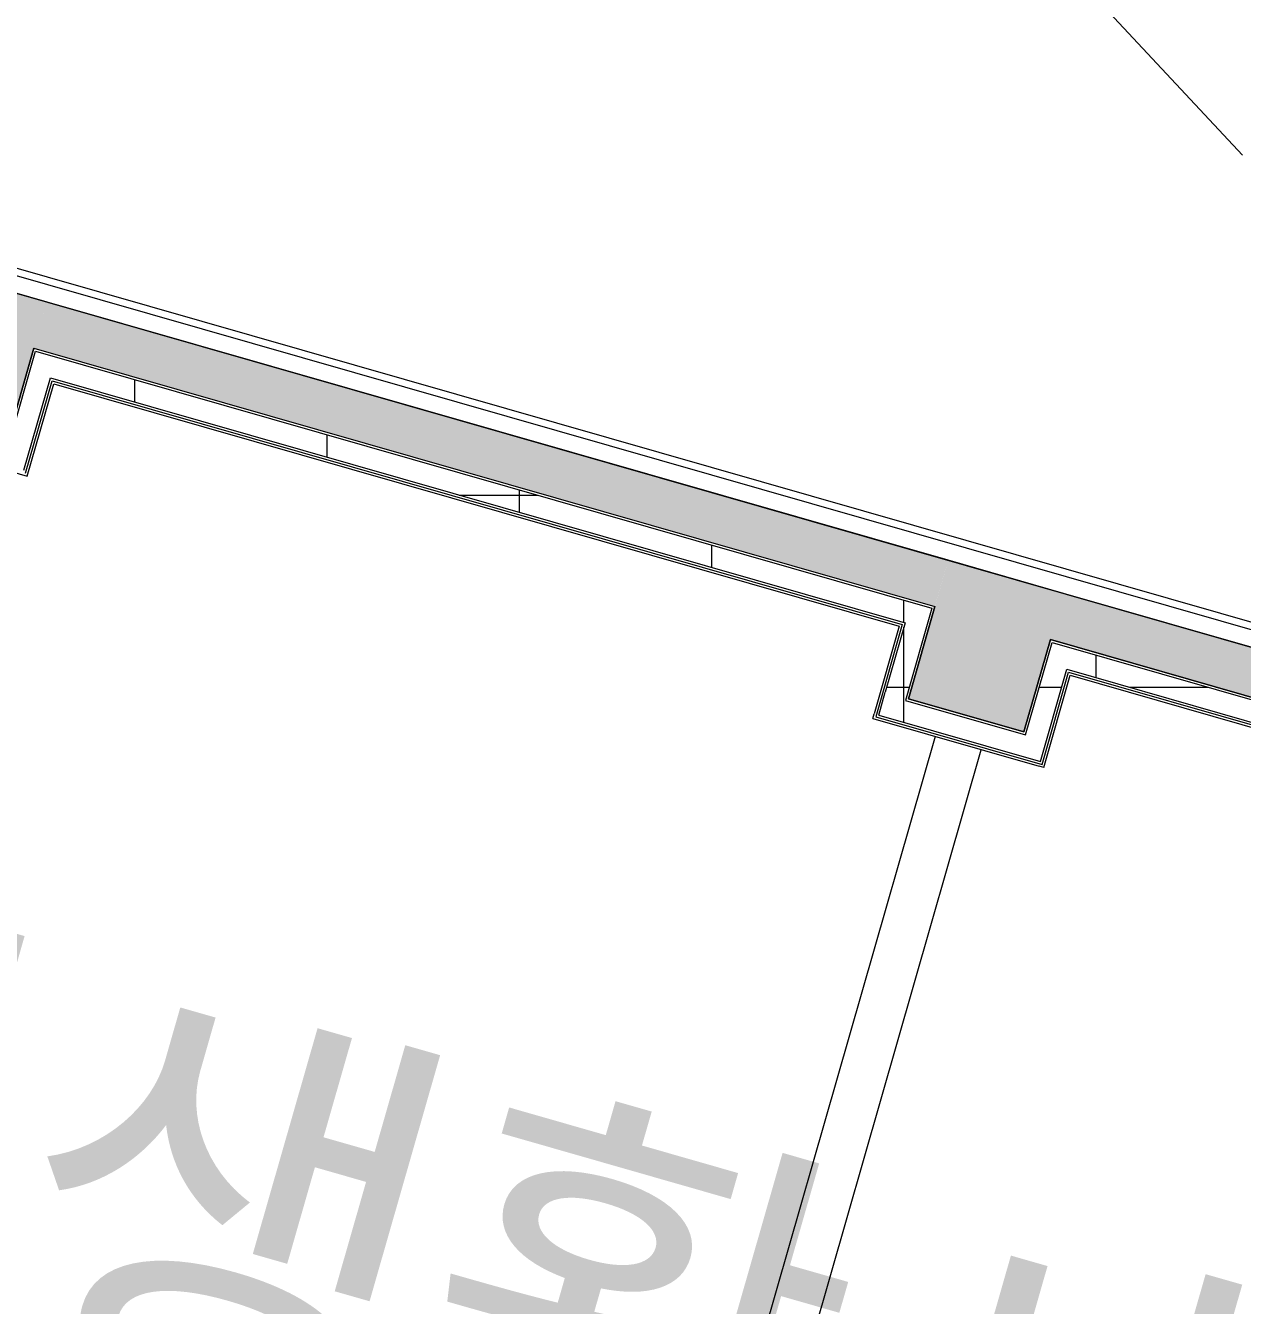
# Model space of a CAD drawing. Header units: millimetres. Extents: x -71377 to 516042, y -145869 to 441446.
# Drawn here: x 207115 to 212178, y 65377 to 70705 of the extents above; entities that cross this region are included whole.
import ezdxf

# ---------------------------------------------------------------- set-up
doc = ezdxf.new("R2010")
doc.units = ezdxf.units.MM
doc.header["$LTSCALE"] = 1000
for name, color, linetype, lineweight in [('06', 6, 'Continuous', 5), ('A-fnsh', 5, 'Continuous', 5), ('A-fnsh-4', 4, 'Continuous', 5), ('A-hat', 251, 'Continuous', 5), ('A-insu', 251, 'Continuous', 5), ('A-text-1', 3, 'Continuous', 5), ('A_cwall', 2, 'Continuous', 5), ('A_fnsh', 5, 'Continuous', 5), ('A_fnsh-4', 4, 'Continuous', 5), ('S-ccol', 2, 'Continuous', 5), ('조경라인_dwg', 8, 'Continuous', 5)]:
    doc.layers.add(name, color=color, linetype=linetype, lineweight=lineweight)
doc.styles.add('나눔고딕_3', font='NanumGothic.ttf', dxfattribs={"height": 1400})
pattern_1 = [(0, (165969.5, 243949.9), (0, 800), []), (90, (165969.5, 243949.9), (-800, 5e-14), [])]

# ---------------------------------------------------------------- blocks, each defined once
blk = doc.blocks.new('조경라인_dwg-6847807-지반층 배치도')
at = {"layer": '06'}
blk.add_line((208536.2, 74070.8), (212178.4, 70164.9), dxfattribs=at)

msp = doc.modelspace()

# ---------------------------------------------------------------- hatches: boundary and pattern name
at = {"layer": 'A-hat'}
for points in [[(207039.6, 68977.3), (207205, 69554.1), (206724.4, 69691.9), (206559, 69115.1), (207018.1, 68983.5)], [(210898.8, 68286.8), (210953.9, 68479.1), (207205, 69554.1), (207149.9, 69361.8), (210475.9, 68408.1)], [(211269.2, 67764.5), (211434.6, 68341.3), (210953.9, 68479.1), (210789.8, 67902)], [(215041.9, 67098.8), (215097, 67291.1), (211434.6, 68341.3), (211379.4, 68149), (214733.6, 67187.2)]]:
    msp.add_hatch(color=256, dxfattribs=at).paths.add_polyline_path(points)
h = msp.add_hatch(dxfattribs=at)
h.set_pattern_fill('FP_13', color=256, scale=1000, style=0, pattern_type=2)
h.set_pattern_definition(pattern_1)
h.paths.add_polyline_path([(210775.1, 68218.3), (210799.9, 68304.8), (207156.8, 69349.5), (207131.9, 69262.9), (210765.5, 68221)])
h = msp.add_hatch(dxfattribs=at)
h.set_pattern_fill('FP_13', color=256, scale=1000, style=0, pattern_type=2)
h.set_pattern_definition(pattern_1)
h.paths.add_polyline_path([(210776.2, 67895.5), (210886.4, 68280), (210799.9, 68304.8), (210689.7, 67920.3), (210753.5, 67902)])
h = msp.add_hatch(dxfattribs=at)
h.set_pattern_fill('FP_13', color=256, scale=1000, style=0, pattern_type=2)
h.set_pattern_definition(pattern_1)
h.paths.add_polyline_path([(214918.2, 67030.3), (214943, 67116.8), (211386.3, 68136.6), (211361.5, 68050.1), (214908.5, 67033)])
h = msp.add_hatch(dxfattribs=at)
h.set_pattern_fill('FP_13', color=256, scale=1000, style=0, pattern_type=2)
h.set_pattern_definition(pattern_1)
h.paths.add_polyline_path([(211337.8, 67640.8), (211448, 68025.3), (211361.5, 68050.1), (211251.2, 67665.6)])
h = msp.add_hatch(dxfattribs=at)
h.set_pattern_fill('FP_13', color=256, scale=1000, style=0, pattern_type=2)
h.set_pattern_definition(pattern_1)
h.paths.add_polyline_path([(211251.2, 67665.6), (211266.4, 67754.9), (210689.7, 67920.3), (210664.9, 67833.8), (211241.6, 67668.4)])

# ---------------------------------------------------------------- linework, layer by layer
at = {"layer": 'A-fnsh'}
for p, q in [((210640.1, 67820.1), (210645.6, 67839.3)), ((211351.5, 67616.1), (211332.2, 67621.6))]:
    msp.add_line(p, q, dxfattribs=at)
at = {"layer": 'A-fnsh-4'}
for p, q in [((207115.1, 68841.3), (207225.3, 69225.8)), ((207225.3, 69225.8), (210762.8, 68211.4)), ((210762.8, 68211.4), (210652.5, 67826.9)), ((211344.6, 67628.5), (211454.9, 68013)), ((211454.9, 68013), (214905.8, 67023.4)), ((210652.5, 67826.9), (211344.6, 67628.5))]:
    msp.add_line(p, q, dxfattribs=at)
at = {"layer": 'A-insu'}
msp.add_line((204518.6, 70324.4), (215577.6, 67153.3), dxfattribs=at)
at = {"layer": 'A_cwall'}
for p, q in [((210953.9, 68479.1), (207205, 69554.1)), ((207149.9, 69361.8), (210898.8, 68286.8)), ((215097, 67291.1), (211434.6, 68341.3)), ((211379.4, 68149), (215041.9, 67098.8))]:
    msp.add_line(p, q, dxfattribs=at)
at = {"layer": 'A_fnsh'}
for p, q in [((207149.9, 69361.8), (207039.6, 68977.3)), ((207046.5, 68964.9), (207156.8, 69349.5)), ((207156.8, 69349.5), (210886.4, 68280)), ((207108.2, 68853.6), (207218.5, 69238.1)), ((207121.9, 68828.9), (207232.2, 69213.4)), ((207218.5, 69238.1), (210775.1, 68218.3)), ((207232.2, 69213.4), (210750.4, 68204.6)), ((206410.6, 69032.9), (207121.9, 68828.9)), ((210886.4, 68280), (210776.2, 67895.5)), ((210788.6, 67902.3), (210898.8, 68286.8)), ((210750.4, 68204.6), (210645.6, 67839.3)), ((210775.1, 68218.3), (210692.4, 67929.9)), ((211379.4, 68149), (211269.2, 67764.5)), ((214926.5, 67131.9), (211379.4, 68149)), ((211276, 67752.1), (211386.3, 68136.6)), ((211386.3, 68136.6), (215029.5, 67092)), ((211337.8, 67640.8), (211442.5, 68006.1)), ((211351.5, 67616.1), (211461.7, 68000.6)), ((211442.5, 68006.1), (211448, 68025.3)), ((211448, 68025.3), (214918.2, 67030.3)), ((211461.7, 68000.6), (214893.4, 67016.6)), ((210664.9, 67833.8), (210692.4, 67929.9)), ((210776.2, 67895.5), (211276, 67752.1)), ((211269.2, 67764.5), (210788.6, 67902.3)), ((210640.1, 67820.1), (211332.2, 67621.6)), ((210664.9, 67833.8), (211337.8, 67640.8))]:
    msp.add_line(p, q, dxfattribs=at)
at = {"layer": 'A_fnsh-4'}
for p, q in [((204578.3, 70380.1), (216904.2, 66845.7)), ((216941.3, 66866.3), (204603.9, 70404)), ((210899.7, 67745.6), (209416.7, 62574)), ((209609, 62518.9), (211091.9, 67690.5))]:
    msp.add_line(p, q, dxfattribs=at)
at = {"layer": 'S-ccol'}
for p, q in [((207205, 69554.1), (206724.4, 69691.9)), ((207039.6, 68977.3), (207149.9, 69361.8)), ((211434.6, 68341.3), (210953.9, 68479.1)), ((210898.8, 68286.8), (210788.6, 67902.3)), ((211269.2, 67764.5), (211379.4, 68149)), ((210788.6, 67902.3), (211269.2, 67764.5))]:
    msp.add_line(p, q, dxfattribs=at)

# ---------------------------------------------------------------- block references
at = {"layer": '조경라인_dwg', "rotation": 8.537736462515947e-07}
msp.add_blockref('조경라인_dwg-6847807-지반층 배치도', (0, 0), dxfattribs=at)

# ---------------------------------------------------------------- texts
at = {"layer": 'A-text-1', "insert": (203923.1, 67644.3), "char_height": 1400, "width": 13174.238, "attachment_point": 1, "rotation": 344, "line_spacing_factor": 1.2, "style": '나눔고딕_3'}
msp.add_mtext('\\pxt9.07143,18.14286,27.21429,36.28571,45.35714,54.42857,63.5,72.57143,81.64286,90.71429,99.78571,108.85714,117.92857,127,136.07143,145.14286,154.21429,163.28571,172.35714,181.42857,190.5,199.57143,208.64286,217.71429,226.78571,235.85714,244.92857,254,263.07143,272.14286,281.21429,290.28571;{근린생활시설}', dxfattribs=at)

doc.saveas('drawing.dxf')
